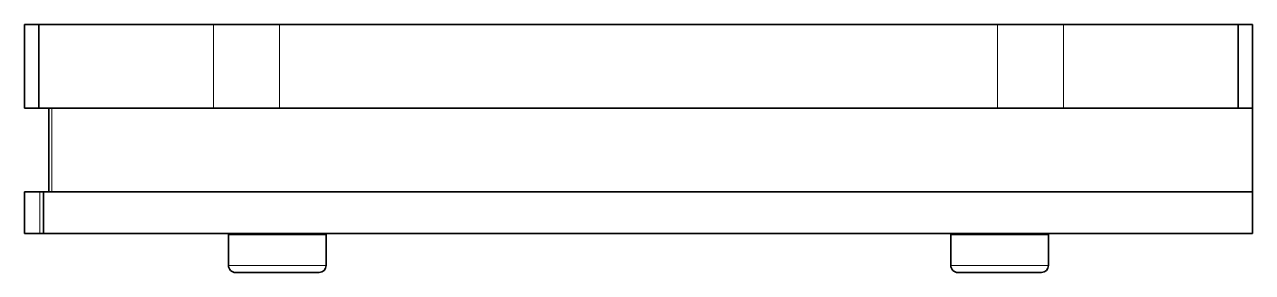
# Model space of a CAD drawing. Extents: x 303 to 976, y 15 to 673.
# Drawn here: x 554 to 642, y 207.5 to 225.3 of the extents above; entities that cross this region are included whole.
import ezdxf

# ---------------------------------------------------------------- set-up
doc = ezdxf.new("R2010")
doc.units = 0

msp = doc.modelspace()

# ---------------------------------------------------------------- linework, layer by layer
at = {"color": 7, "lineweight": 35, "ltscale": 0.15}
for p, q in [((553.996, 225.333), (553.996, 219.333)), ((555.025, 219.333), (555.025, 225.333)), ((640.967, 219.333), (640.967, 225.333)), ((641.996, 225.333), (641.996, 219.333)), ((555.73, 219.333), (555.73, 213.333)), ((555.73, 219.333), (555.73, 213.333)), ((641.996, 219.333), (641.996, 213.333))]:
    msp.add_line(p, q, dxfattribs=at)
at = {"color": 7, "lineweight": 35, "ltscale": 0.025702}
for p, q in [((553.996, 225.333), (555.024, 225.333)), ((553.996, 219.333), (555.024, 219.333))]:
    msp.add_line(p, q, dxfattribs=at)
at = {"color": 7, "lineweight": 35, "ltscale": 0.313062}
for p, q in [((567.548, 225.333), (555.025, 225.333)), ((640.967, 225.333), (628.445, 225.333)), ((555.025, 219.333), (567.548, 219.333)), ((628.445, 219.333), (640.967, 219.333))]:
    msp.add_line(p, q, dxfattribs=at)
at = {"color": 7, "lineweight": 35, "ltscale": 0.117937}
for p, q in [((567.548, 225.333), (572.265, 225.333)), ((623.727, 225.333), (628.445, 225.333)), ((567.548, 219.333), (572.265, 219.333)), ((623.727, 219.333), (628.445, 219.333))]:
    msp.add_line(p, q, dxfattribs=at)
at = {"color": 7, "lineweight": 13, "ltscale": 0.15}
for p, q in [((567.548, 219.333), (567.548, 225.333)), ((572.265, 219.333), (572.265, 225.333)), ((623.727, 225.333), (623.727, 219.333)), ((628.445, 225.333), (628.445, 219.333)), ((555.953, 219.333), (555.953, 213.333))]:
    msp.add_line(p, q, dxfattribs=at)
at = {"color": 7, "lineweight": 35}
for p, q in [((572.265, 225.333), (623.727, 225.333)), ((555.953, 219.333), (641.996, 219.333)), ((572.265, 219.333), (623.727, 219.333)), ((555.365, 213.333), (641.996, 213.333)), ((555.953, 213.333), (641.996, 213.333)), ((555.365, 210.333), (641.996, 210.333))]:
    msp.add_line(p, q, dxfattribs=at)
at = {"color": 7, "lineweight": 35, "ltscale": 0.025726}
msp.add_line((640.967, 225.333), (641.996, 225.333), dxfattribs=at)
at = {"color": 7, "lineweight": 35, "ltscale": 0.005557}
for p, q in [((555.73, 219.333), (555.953, 219.333)), ((555.73, 213.333), (555.953, 213.333))]:
    msp.add_line(p, q, dxfattribs=at)
at = {"color": 7, "lineweight": 35, "ltscale": 0.030038}
msp.add_line((640.795, 219.333), (641.996, 219.333), dxfattribs=at)
at = {"color": 7, "lineweight": 35, "ltscale": 0.027122}
for p, q in [((553.996, 213.333), (555.081, 213.333)), ((553.996, 210.333), (555.081, 210.333))]:
    msp.add_line(p, q, dxfattribs=at)
at = {"color": 7, "lineweight": 35, "ltscale": 0.075}
for p, q in [((553.996, 213.333), (553.996, 210.333)), ((555.35, 210.333), (555.35, 213.333)), ((641.996, 213.333), (641.996, 210.333))]:
    msp.add_line(p, q, dxfattribs=at)
at = {"color": 7, "lineweight": 35, "ltscale": 0.006715}
msp.add_line((555.081, 213.333), (555.35, 213.333), dxfattribs=at)
at = {"color": 7, "lineweight": 13, "ltscale": 0.075}
for p, q in [((555.081, 210.333), (555.081, 213.333)), ((555.365, 210.333), (555.365, 213.333))]:
    msp.add_line(p, q, dxfattribs=at)
at = {"color": 7, "lineweight": 35, "ltscale": 0.000389099}
for p, q in [((555.35, 213.333), (555.365, 213.333)), ((555.35, 210.333), (555.365, 210.333))]:
    msp.add_line(p, q, dxfattribs=at)
at = {"color": 7, "lineweight": 35, "ltscale": 0.023923}
msp.add_line((555.081, 210.333), (556.038, 210.333), dxfattribs=at)
at = {"color": 7, "lineweight": 35, "ltscale": 0.117307}
msp.add_line((556.038, 210.333), (560.73, 210.333), dxfattribs=at)
at = {"color": 7, "lineweight": 35, "ltscale": 0.131404}
msp.add_line((565.986, 210.333), (560.73, 210.333), dxfattribs=at)
at = {"color": 7, "lineweight": 35, "ltscale": 0.117639}
msp.add_line((565.986, 210.333), (570.692, 210.333), dxfattribs=at)
at = {"color": 7, "lineweight": 35, "ltscale": 0.044249}
msp.add_line((568.712, 210.333), (570.482, 210.333), dxfattribs=at)
at = {"color": 7, "lineweight": 35, "ltscale": 0.125751}
msp.add_line((570.482, 210.333), (575.512, 210.333), dxfattribs=at)
at = {"color": 7, "lineweight": 35, "ltscale": 0.117831}
msp.add_line((615.768, 210.333), (620.481, 210.333), dxfattribs=at)
at = {"color": 7, "lineweight": 13, "ltscale": 0.045551}
for p, q in [((568.612, 210.233), (570.434, 210.233)), ((620.381, 210.233), (622.203, 210.233)), ((568.612, 208.033), (570.434, 208.033)), ((620.381, 208.033), (622.203, 208.033))]:
    msp.add_line(p, q, dxfattribs=at)
at = {"color": 7, "lineweight": 35, "ltscale": 0.055}
for p, q in [((568.612, 210.233), (568.612, 208.033)), ((575.612, 210.233), (575.612, 208.033)), ((620.381, 210.233), (620.381, 208.033)), ((627.381, 210.233), (627.381, 208.033))]:
    msp.add_line(p, q, dxfattribs=at)
at = {"color": 7, "lineweight": 13, "ltscale": 0.129449}
for p, q in [((570.434, 210.233), (575.612, 210.233)), ((622.203, 210.233), (627.381, 210.233)), ((570.434, 208.033), (575.612, 208.033)), ((622.203, 208.033), (627.381, 208.033))]:
    msp.add_line(p, q, dxfattribs=at)
at = {"color": 7, "lineweight": 35, "ltscale": 0.039043}
for p, q in [((569.112, 207.533), (570.673, 207.533)), ((620.881, 207.533), (622.443, 207.533))]:
    msp.add_line(p, q, dxfattribs=at)
at = {"color": 7, "lineweight": 35, "ltscale": 0.110957}
for p, q in [((570.673, 207.533), (575.112, 207.533)), ((622.443, 207.533), (626.881, 207.533))]:
    msp.add_line(p, q, dxfattribs=at)
at = {"color": 7, "lineweight": 35}
for centre, radius, start, end in [((568.712, 210.233), 0.1, 90.03363, 179.96637), ((575.511, 210.233), 0.1, 0.03363, 89.96637), ((620.481, 210.233), 0.1, 90.03363, 179.96637), ((627.281, 210.233), 0.1, 0.03363, 89.96637), ((569.112, 208.033), 0.5, 179.99999, 270), ((575.112, 208.033), 0.5, 270, 360), ((620.881, 208.033), 0.5, 179.99999, 270), ((626.881, 208.033), 0.5, 270, 360)]:
    msp.add_arc(centre, radius, start, end, dxfattribs=at)

doc.saveas('drawing.dxf')
